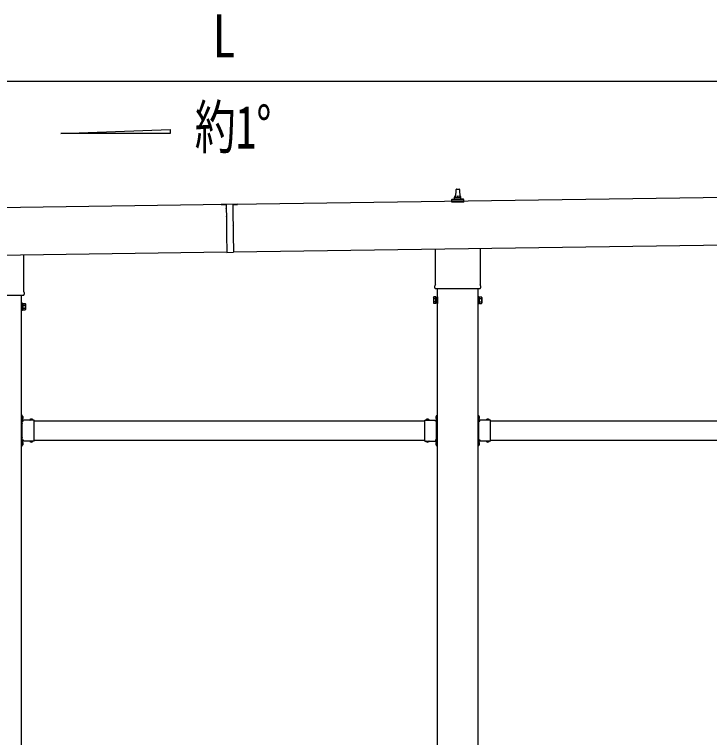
# Model space of a CAD drawing. Units: millimetres, scale not verified. Extents: x -16820 to 16820, y -11880 to 11880.
# Drawn here: x -4190 to -2058, y -4049 to -1831 of the extents above; entities that cross this region are included whole.
import ezdxf
from ezdxf.enums import TextEntityAlignment as Align

# ---------------------------------------------------------------- set-up
doc = ezdxf.new("R2010")
doc.units = ezdxf.units.MM
doc.header["$LTSCALE"] = 50
for name, color, linetype in [('0-5_YKK_13', 4, 'Continuous'), ('0-6_YKK_A1', 4, 'Continuous'), ('0-7_YKK_D', 6, 'Continuous')]:
    doc.layers.add(name, color=color, linetype=linetype)
doc.styles.add('ＭＳ ゴシック', font='')
doc.styles.get('ＭＳ ゴシック').set_extended_font_data('MS Gothic')

msp = doc.modelspace()

# ---------------------------------------------------------------- linework, layer by layer
at = {"layer": '0-5_YKK_13'}
for p, q in [((-2836.75, -2390.74), (-2836.03, -2367.21)), ((-2835.03, -2366.24), (-2826.48, -2366.24)), ((-2825.48, -2367.21), (-2824.75, -2390.74)), ((-2840.75, -2394.95), (-2840.75, -2390.74)), ((-2839.75, -2390.74), (-2821.75, -2390.74)), ((-2820.75, -2394.95), (-2820.75, -2390.74)), ((-3506.05, -2412.75), (-3556.04, -2413.47)), ((-3556.04, -2413.47), (-3556.04, -2413.97)), ((-3556.04, -2413.97), (-3541.04, -2413.75)), ((-3541.05, -2413.25), (-3540.87, -2425.65)), ((-3521.05, -2412.97), (-3520.87, -2425.37)), ((-3521.04, -2413.47), (-3506.04, -2413.25)), ((-3506.05, -2412.75), (-3506.04, -2413.25)), ((-2849, -2406.24), (-2849, -2398.52)), ((-2812.5, -2406.24), (-2849, -2406.24)), ((-2848.62, -2397.74), (-2812.89, -2397.74)), ((-2848.24, -2397.55), (-2841.52, -2395.92)), ((-2841.14, -2395.74), (-2820.37, -2395.74)), ((-2813.27, -2397.55), (-2819.99, -2395.92)), ((-2812.5, -2406.24), (-2812.5, -2398.52)), ((-3540.86, -2426.45), (-3540.51, -2450.65)), ((-3520.86, -2426.17), (-3520.51, -2450.36)), ((-3540.5, -2451.45), (-3540.1, -2479.65)), ((-3520.5, -2451.16), (-3520.1, -2479.36)), ((-3540.09, -2480.45), (-3539.74, -2504.64)), ((-3520.09, -2480.16), (-3519.74, -2504.36)), ((-3539.73, -2505.44), (-3538.94, -2560.53)), ((-3519.73, -2505.16), (-3518.94, -2560.25)), ((-2899.05, -2660.22), (-2899.05, -2549.57)), ((-2762.45, -2547.62), (-2762.45, -2660.22)), ((-4162.45, -2567.62), (-4162.45, -2680.22)), ((-3538.94, -2560.54), (-3518.94, -2560.25)), ((-4160.75, -2683.5), (-4160.75, -2689)), ((-2900.75, -2669), (-2900.75, -2663.5)), ((-2762.82, -2672.5), (-2898.69, -2672.5)), ((-2760.75, -2663.5), (-2760.75, -2669)), ((-4162.82, -2692.5), (-4298.69, -2692.5)), ((-2904.75, -2698.5), (-2903.99, -2697.18)), ((-2904.75, -2698.5), (-2904.75, -2715.5)), ((-2897.75, -2702.09), (-2903.99, -2702.09)), ((-2763.75, -2702.09), (-2757.51, -2702.09)), ((-2756.75, -2698.5), (-2757.51, -2697.18)), ((-2756.75, -2698.5), (-2756.75, -2715.5)), ((-4163.75, -2722.09), (-4157.51, -2722.09)), ((-4156.75, -2718.5), (-4157.51, -2717.18)), ((-4156.75, -2718.5), (-4156.75, -2735.5)), ((-2904.75, -2715.5), (-2903.99, -2716.81)), ((-2897.75, -2711.9), (-2903.99, -2711.9)), ((-2897.75, -2716.81), (-2903.99, -2716.81)), ((-2895.25, -2716.2), (-2897.75, -2716.2)), ((-2766.25, -2716.2), (-2763.75, -2716.2)), ((-2763.75, -2711.9), (-2757.51, -2711.9)), ((-2763.75, -2716.81), (-2757.51, -2716.81)), ((-2756.75, -2715.5), (-2757.51, -2716.81)), ((-4166.25, -2736.2), (-4163.75, -2736.2)), ((-4163.75, -2731.9), (-4157.51, -2731.9)), ((-4163.75, -2736.81), (-4157.51, -2736.81)), ((-4156.75, -2735.5), (-4157.51, -2736.81)), ((-4166.88, -3059.5), (-4168.48, -3059.5)), ((-4166.88, -3076.46), (-4166.88, -3059.5)), ((-2895.08, -3059.5), (-2893.48, -3059.5)), ((-2895.08, -3076.46), (-2895.08, -3059.5)), ((-2766.88, -3059.5), (-2768.48, -3059.5)), ((-2766.88, -3076.46), (-2766.88, -3059.5)), ((-4168.48, -3064), (-4166.88, -3064)), ((-4166.88, -3065), (-4168.48, -3065)), ((-4162.78, -3067), (-4168.48, -3067)), ((-4166.88, -3069), (-4168.48, -3069)), ((-4168.48, -3070), (-4166.88, -3070)), ((-4166.88, -3062.96), (-4166.88, -3071.03)), ((-4166.88, -3065.87), (-4164.22, -3064.55)), ((-4166.88, -3068.13), (-4164.22, -3069.45)), ((-4130.48, -3074.9), (-4166.88, -3074.9)), ((-4166.48, -3076.5), (-4163.48, -3076.5)), ((-4166.48, -3085.29), (-4166.48, -3078.5)), ((-4166.02, -3062.26), (-4166.18, -3062.26)), ((-4166.02, -3071.73), (-4166.18, -3071.73)), ((-4143.21, -3074.04), (-4143.21, -3074.2)), ((-4134.44, -3074.9), (-4142.51, -3074.9)), ((-4139.6, -3074.9), (-4140.93, -3072.24)), ((-4137.35, -3074.9), (-4136.03, -3072.24)), ((-4133.74, -3074.04), (-4133.74, -3074.2)), ((-4130.48, -3085.29), (-4130.48, -3074.9)), ((-2931.48, -3085.29), (-2931.48, -3074.9)), ((-2931.48, -3074.9), (-2895.08, -3074.9)), ((-2928.21, -3074.04), (-2928.21, -3074.2)), ((-2927.51, -3074.9), (-2919.44, -3074.9)), ((-2924.6, -3074.9), (-2925.93, -3072.24)), ((-2922.35, -3074.9), (-2921.03, -3072.24)), ((-2918.74, -3074.04), (-2918.74, -3074.2)), ((-2899.18, -3067), (-2893.48, -3067)), ((-2895.48, -3076.5), (-2898.48, -3076.5)), ((-2895.08, -3065.87), (-2897.74, -3064.55)), ((-2895.08, -3068.13), (-2897.74, -3069.45)), ((-2895.94, -3062.26), (-2895.78, -3062.26)), ((-2895.94, -3071.73), (-2895.78, -3071.73)), ((-2895.48, -3085.29), (-2895.48, -3078.5)), ((-2895.08, -3062.96), (-2895.08, -3071.03)), ((-2893.48, -3064), (-2895.08, -3064)), ((-2895.08, -3065), (-2893.48, -3065)), ((-2895.08, -3069), (-2893.48, -3069)), ((-2893.48, -3070), (-2895.08, -3070)), ((-2768.48, -3064), (-2766.88, -3064)), ((-2766.88, -3065), (-2768.48, -3065)), ((-2762.78, -3067), (-2768.48, -3067)), ((-2766.88, -3069), (-2768.48, -3069)), ((-2768.48, -3070), (-2766.88, -3070)), ((-2766.88, -3062.96), (-2766.88, -3071.03)), ((-2766.88, -3065.87), (-2764.22, -3064.55)), ((-2766.88, -3068.13), (-2764.22, -3069.45)), ((-2730.48, -3074.9), (-2766.88, -3074.9)), ((-2766.48, -3076.5), (-2763.48, -3076.5)), ((-2766.48, -3085.29), (-2766.48, -3078.5)), ((-2766.02, -3062.26), (-2766.18, -3062.26)), ((-2766.02, -3071.73), (-2766.18, -3071.73)), ((-2743.21, -3074.04), (-2743.21, -3074.2)), ((-2734.44, -3074.9), (-2742.51, -3074.9)), ((-2739.6, -3074.9), (-2740.93, -3072.24)), ((-2737.35, -3074.9), (-2736.03, -3072.24)), ((-2733.74, -3074.04), (-2733.74, -3074.2)), ((-2730.48, -3085.29), (-2730.48, -3074.9)), ((-4166.48, -3127.29), (-4166.48, -3086.71)), ((-4130.48, -3127.29), (-4130.48, -3086.71)), ((-2931.48, -3127.29), (-2931.48, -3086.71)), ((-2895.48, -3127.29), (-2895.48, -3086.71)), ((-2766.48, -3127.29), (-2766.48, -3086.71)), ((-2730.48, -3127.29), (-2730.48, -3086.71)), ((-4166.88, -3145), (-4168.48, -3145)), ((-4166.88, -3149), (-4168.48, -3149)), ((-4166.88, -3154.5), (-4166.88, -3137.54)), ((-4130.48, -3139.1), (-4166.88, -3139.1)), ((-4166.88, -3142.96), (-4166.88, -3151.03)), ((-4166.88, -3145.87), (-4164.22, -3144.55)), ((-4166.88, -3148.13), (-4164.22, -3149.45)), ((-4166.48, -3135.5), (-4166.48, -3128.71)), ((-4163.48, -3137.5), (-4166.48, -3137.5)), ((-4166.02, -3142.26), (-4166.18, -3142.26)), ((-4143.21, -3139.96), (-4143.21, -3139.8)), ((-4134.44, -3139.1), (-4142.51, -3139.1)), ((-4139.6, -3139.1), (-4140.93, -3141.76)), ((-4137.35, -3139.1), (-4136.03, -3141.76)), ((-4133.74, -3139.96), (-4133.74, -3139.8)), ((-4130.48, -3139.1), (-4130.48, -3128.71)), ((-2931.48, -3139.1), (-2931.48, -3128.71)), ((-2931.48, -3139.1), (-2895.08, -3139.1)), ((-2928.21, -3139.96), (-2928.21, -3139.8)), ((-2927.51, -3139.1), (-2919.44, -3139.1)), ((-2924.6, -3139.1), (-2925.93, -3141.76)), ((-2922.35, -3139.1), (-2921.03, -3141.76)), ((-2918.74, -3139.96), (-2918.74, -3139.8)), ((-2898.48, -3137.5), (-2895.48, -3137.5)), ((-2895.08, -3145.87), (-2897.74, -3144.55)), ((-2895.08, -3148.13), (-2897.74, -3149.45)), ((-2895.94, -3142.26), (-2895.78, -3142.26)), ((-2895.48, -3135.5), (-2895.48, -3128.71)), ((-2895.08, -3154.5), (-2895.08, -3137.54)), ((-2895.08, -3142.96), (-2895.08, -3151.03)), ((-2895.08, -3145), (-2893.48, -3145)), ((-2895.08, -3149), (-2893.48, -3149)), ((-2766.88, -3145), (-2768.48, -3145)), ((-2766.88, -3149), (-2768.48, -3149)), ((-2766.88, -3154.5), (-2766.88, -3137.54)), ((-2730.48, -3139.1), (-2766.88, -3139.1)), ((-2766.88, -3142.96), (-2766.88, -3151.03)), ((-2766.88, -3145.87), (-2764.22, -3144.55)), ((-2766.88, -3148.13), (-2764.22, -3149.45)), ((-2766.48, -3135.5), (-2766.48, -3128.71)), ((-2763.48, -3137.5), (-2766.48, -3137.5)), ((-2766.02, -3142.26), (-2766.18, -3142.26)), ((-2743.21, -3139.96), (-2743.21, -3139.8)), ((-2734.44, -3139.1), (-2742.51, -3139.1)), ((-2739.6, -3139.1), (-2740.93, -3141.76)), ((-2737.35, -3139.1), (-2736.03, -3141.76)), ((-2733.74, -3139.96), (-2733.74, -3139.8)), ((-2730.48, -3139.1), (-2730.48, -3128.71)), ((-4166.88, -3154.5), (-4168.48, -3154.5)), ((-4166.02, -3151.73), (-4166.18, -3151.73)), ((-2895.94, -3151.73), (-2895.78, -3151.73)), ((-2895.08, -3154.5), (-2893.48, -3154.5)), ((-2766.88, -3154.5), (-2768.48, -3154.5)), ((-2766.02, -3151.73), (-2766.18, -3151.73))]:
    msp.add_line(p, q, dxfattribs=at)
for points in [[(-2897.75, -2716.81), (-2897.75, -2697.18), (-2903.99, -2697.18)], [(-2897.75, -2716.2), (-2897.75, -2697.8), (-2895.25, -2697.8)], [(-2763.75, -2716.2), (-2763.75, -2697.8), (-2766.25, -2697.8)], [(-2763.75, -2716.81), (-2763.75, -2697.18), (-2757.51, -2697.18)], [(-4163.75, -2736.2), (-4163.75, -2717.8), (-4166.25, -2717.8)], [(-4163.75, -2736.81), (-4163.75, -2717.18), (-4157.51, -2717.18)], [(-4168.48, -3074.5), (-4168.48, -3068.5), (-4168.48, -3065.5), (-4168.48, -3059.5)], [(-2893.48, -3074.5), (-2893.48, -3068.5), (-2893.48, -3065.5), (-2893.48, -3059.5)], [(-2768.48, -3074.5), (-2768.48, -3068.5), (-2768.48, -3065.5), (-2768.48, -3059.5)], [(-4166.48, -3078.5), (-4163.48, -3078.5), (-4163.48, -3074.9)], [(-2895.48, -3078.5), (-2898.48, -3078.5), (-2898.48, -3074.9)], [(-2766.48, -3078.5), (-2763.48, -3078.5), (-2763.48, -3074.9)], [(-4168.48, -3154.5), (-4168.48, -3148.5), (-4168.48, -3145.5), (-4168.48, -3139.5)], [(-4166.48, -3135.5), (-4163.48, -3135.5), (-4163.48, -3139.1)], [(-2895.48, -3135.5), (-2898.48, -3135.5), (-2898.48, -3139.1)], [(-2893.48, -3154.5), (-2893.48, -3148.5), (-2893.48, -3145.5), (-2893.48, -3139.5)], [(-2768.48, -3154.5), (-2768.48, -3148.5), (-2768.48, -3145.5), (-2768.48, -3139.5)], [(-2766.48, -3135.5), (-2763.48, -3135.5), (-2763.48, -3139.1)]]:
    msp.add_lwpolyline(points, dxfattribs=at)
for points in [[(-2895.25, -2717.5), (-2895.25, -2696.5), (-2893.25, -2696.5), (-2893.25, -2717.5)], [(-2766.25, -2717.5), (-2766.25, -2696.5), (-2768.25, -2696.5), (-2768.25, -2717.5)], [(-4166.25, -2737.5), (-4166.25, -2716.5), (-4168.25, -2716.5), (-4168.25, -2737.5)]]:
    msp.add_lwpolyline(points, close=True, dxfattribs=at)
for centre, radius, start, end in [((-2835.03, -2367.24), 1, 90, 178.60509), ((-2826.48, -2367.24), 1, 1.39491, 90), ((-2841.75, -2394.95), 1, 283.62699, 0), ((-2836.67, -2391.37), 4.13, 90, 171.17633), ((-2839.75, -2391.74), 1, 90, 180), ((-2827.42, -2390.74), 4.83, 133.60282, 180), ((-2834.09, -2390.74), 4.83, 0, 46.39718), ((-2824.84, -2391.37), 4.13, 8.82367, 90), ((-2821.75, -2391.74), 1, 0, 90), ((-2819.75, -2394.95), 1, 180, 256.37301), ((-2848, -2398.52), 1, 103.62699, 180), ((-2813.5, -2398.52), 1, 0, 76.37301), ((-3541.16, -2426.06), 0.5, 307.68835, 53.94855), ((-3520.56, -2425.76), 0.5, 127.68835, 233.94855), ((-3540.81, -2451.05), 0.5, 307.68835, 53.94855), ((-3520.21, -2450.76), 0.5, 127.68835, 233.94855), ((-3540.39, -2480.05), 0.5, 307.68835, 53.94855), ((-3519.79, -2479.76), 0.5, 127.68835, 233.94855), ((-3540.03, -2505.05), 0.5, 307.68835, 53.94855), ((-3519.44, -2504.75), 0.5, 127.68835, 233.94855), ((-2896.75, -2663.5), 4, 125.09963, 180), ((-2764.75, -2663.5), 4, 0, 54.90037), ((-4164.75, -2683.5), 4, 0, 54.90037), ((-2896.75, -2669), 4, 180, 194.47751), ((-2896.75, -2669), 4, 194.47751, 241.04498), ((-2764.75, -2669), 4, 298.95502, 345.52249), ((-2764.75, -2669), 4, 345.52249, 0), ((-4164.75, -2689), 4, 298.95502, 345.52249), ((-4164.75, -2689), 4, 345.52249, 0), ((-2900.41, -2699.64), 4.34, 145.61575, 214.38425), ((-2888.51, -2707), 16.24, 162.41205, 197.58795), ((-2761.1, -2699.64), 4.34, 325.61575, 34.38425), ((-2772.99, -2707), 16.24, 342.41205, 17.58795), ((-4161.1, -2719.64), 4.34, 325.61575, 34.38425), ((-4172.99, -2727), 16.24, 342.41205, 17.58795), ((-2900.41, -2714.36), 4.34, 145.61575, 214.38425), ((-2761.1, -2714.36), 4.34, 325.61575, 34.38425), ((-4161.1, -2734.36), 4.34, 325.61575, 34.38425), ((-4166.48, -3074.5), 2, 180, 270), ((-4166.18, -3062.96), 0.7, 90, 180), ((-4166.18, -3071.03), 0.7, 180, 270), ((-4166.02, -3063.13), 0.862, 39.12355, 90), ((-4166.02, -3070.87), 0.862, 270, 320.87645), ((-4170.78, -3067), 7, 0, 39.12355), ((-4170.78, -3067), 7, 320.87645, 0), ((-4142.35, -3074.04), 0.862, 129.12355, 180), ((-4142.51, -3074.2), 0.7, 180, 270), ((-4138.48, -3078.8), 7, 90, 129.12355), ((-4138.48, -3078.8), 7, 50.87645, 90), ((-4134.44, -3074.2), 0.7, 270, 0), ((-4134.61, -3074.04), 0.862, 0, 50.87645), ((-2927.35, -3074.04), 0.862, 129.12355, 180), ((-2927.51, -3074.2), 0.7, 180, 270), ((-2923.48, -3078.8), 7, 90, 129.12355), ((-2923.48, -3078.8), 7, 50.87645, 90), ((-2919.44, -3074.2), 0.7, 270, 0), ((-2919.61, -3074.04), 0.862, 0, 50.87645), ((-2891.18, -3067), 7, 140.87645, 180), ((-2891.18, -3067), 7, 180, 219.12355), ((-2895.94, -3063.13), 0.862, 90, 140.87645), ((-2895.94, -3070.87), 0.862, 219.12355, 270), ((-2895.78, -3062.96), 0.7, 0, 90), ((-2895.78, -3071.03), 0.7, 270, 0), ((-2895.48, -3074.5), 2, 270, 0), ((-2766.48, -3074.5), 2, 180, 270), ((-2766.18, -3062.96), 0.7, 90, 180), ((-2766.18, -3071.03), 0.7, 180, 270), ((-2766.02, -3063.13), 0.862, 39.12355, 90), ((-2766.02, -3070.87), 0.862, 270, 320.87645), ((-2770.78, -3067), 7, 0, 39.12355), ((-2770.78, -3067), 7, 320.87645, 0), ((-2742.35, -3074.04), 0.862, 129.12355, 180), ((-2742.51, -3074.2), 0.7, 180, 270), ((-2738.48, -3078.8), 7, 90, 129.12355), ((-2738.48, -3078.8), 7, 50.87645, 90), ((-2734.44, -3074.2), 0.7, 270, 0), ((-2734.61, -3074.04), 0.862, 0, 50.87645), ((-4167.18, -3086), 1, 314.427, 45.573), ((-4129.78, -3086), 1, 134.427, 225.573), ((-2932.18, -3086), 1, 314.427, 45.573), ((-2894.78, -3086), 1, 134.427, 225.573), ((-2767.18, -3086), 1, 314.427, 45.573), ((-2729.78, -3086), 1, 134.427, 225.573), ((-4167.18, -3128), 1, 314.427, 45.573), ((-4129.78, -3128), 1, 134.427, 225.573), ((-2932.18, -3128), 1, 314.427, 45.573), ((-2894.78, -3128), 1, 134.427, 225.573), ((-2767.18, -3128), 1, 314.427, 45.573), ((-2729.78, -3128), 1, 134.427, 225.573), ((-4166.48, -3139.5), 2, 90, 180), ((-4166.18, -3142.96), 0.7, 90, 180), ((-4166.02, -3143.13), 0.862, 39.12355, 90), ((-4170.78, -3147), 7, 0, 39.12355), ((-4170.78, -3147), 7, 320.87645, 0), ((-4142.51, -3139.8), 0.7, 90, 180), ((-4142.35, -3139.96), 0.862, 180, 230.87645), ((-4138.48, -3135.2), 7, 230.87645, 270), ((-4138.48, -3135.2), 7, 270, 309.12355), ((-4134.44, -3139.8), 0.7, 0, 90), ((-4134.61, -3139.96), 0.862, 309.12355, 0), ((-2927.51, -3139.8), 0.7, 90, 180), ((-2927.35, -3139.96), 0.862, 180, 230.87645), ((-2923.48, -3135.2), 7, 230.87645, 270), ((-2923.48, -3135.2), 7, 270, 309.12355), ((-2919.44, -3139.8), 0.7, 0, 90), ((-2919.61, -3139.96), 0.862, 309.12355, 0), ((-2891.18, -3147), 7, 140.87645, 180), ((-2891.18, -3147), 7, 180, 219.12355), ((-2895.94, -3143.13), 0.862, 90, 140.87645), ((-2895.78, -3142.96), 0.7, 0, 90), ((-2895.48, -3139.5), 2, 0, 90), ((-2766.48, -3139.5), 2, 90, 180), ((-2766.18, -3142.96), 0.7, 90, 180), ((-2766.02, -3143.13), 0.862, 39.12355, 90), ((-2770.78, -3147), 7, 0, 39.12355), ((-2770.78, -3147), 7, 320.87645, 0), ((-2742.51, -3139.8), 0.7, 90, 180), ((-2742.35, -3139.96), 0.862, 180, 230.87645), ((-2738.48, -3135.2), 7, 230.87645, 270), ((-2738.48, -3135.2), 7, 270, 309.12355), ((-2734.44, -3139.8), 0.7, 0, 90), ((-2734.61, -3139.96), 0.862, 309.12355, 0), ((-4166.18, -3151.03), 0.7, 180, 270), ((-4166.02, -3150.87), 0.862, 270, 320.87645), ((-2895.94, -3150.87), 0.862, 219.12355, 270), ((-2895.78, -3151.03), 0.7, 270, 0), ((-2766.18, -3151.03), 0.7, 180, 270), ((-2766.02, -3150.87), 0.862, 270, 320.87645)]:
    msp.add_arc(centre, radius, start, end, dxfattribs=at)
at = {"layer": '0-6_YKK_A1'}
for p, q in [((-4048.45, -2196.18), (-3712.45, -2183.76)), ((-3712.45, -2183.76), (-3712.45, -2196.18)), ((-3712.45, -2196.18), (-4048.45, -2196.18)), ((1855.88, -2336.66), (-3521.04, -2413.44)), ((-3541.04, -2413.73), (-8928.08, -2490.66)), ((-3518.97, -2558.43), (1857.95, -2481.62)), ((-8926.01, -2635.67), (-3538.97, -2558.71)), ((-2893.48, -2672.5), (-2893.48, -5550)), ((-2768.48, -5550), (-2768.48, -2672.5)), ((-4168.48, -5550), (-4168.48, -2692.5)), ((-4130.48, -3077), (-2931.48, -3077)), ((-2730.48, -3077), (-1531.48, -3077)), ((-4163.48, -3137), (-4167.98, -3137)), ((-4130.48, -3137), (-2931.48, -3137)), ((-2898.48, -3137), (-2893.98, -3137)), ((-2763.48, -3137), (-2767.98, -3137)), ((-2730.48, -3137), (-1531.48, -3137))]:
    msp.add_line(p, q, dxfattribs=at)
for points in [[(-4163.48, -3077), (-4167.98, -3077), (-4167.98, -3137)], [(-2898.48, -3077), (-2893.98, -3077), (-2893.98, -3137)], [(-2763.48, -3077), (-2767.98, -3077), (-2767.98, -3137)]]:
    msp.add_lwpolyline(points, dxfattribs=at)
at = {"layer": '0-7_YKK_D'}
msp.add_line((1675.45, -2036.18), (-8745.57, -2036.18), dxfattribs=at)

# ---------------------------------------------------------------- texts
at = {"layer": '0-6_YKK_A1', "style": 'ＭＳ ゴシック', "width": 0.7}
msp.add_text('約1°', height=132, dxfattribs=at).set_placement((-3637.57, -2281.63), align=Align.BOTTOM_LEFT)
at = {"layer": '0-7_YKK_D', "style": 'ＭＳ ゴシック', "width": 0.8}
msp.add_text('L', height=132, dxfattribs=at).set_placement((-3583.06, -2002.18), align=Align.BOTTOM_LEFT)

doc.saveas('drawing.dxf')
